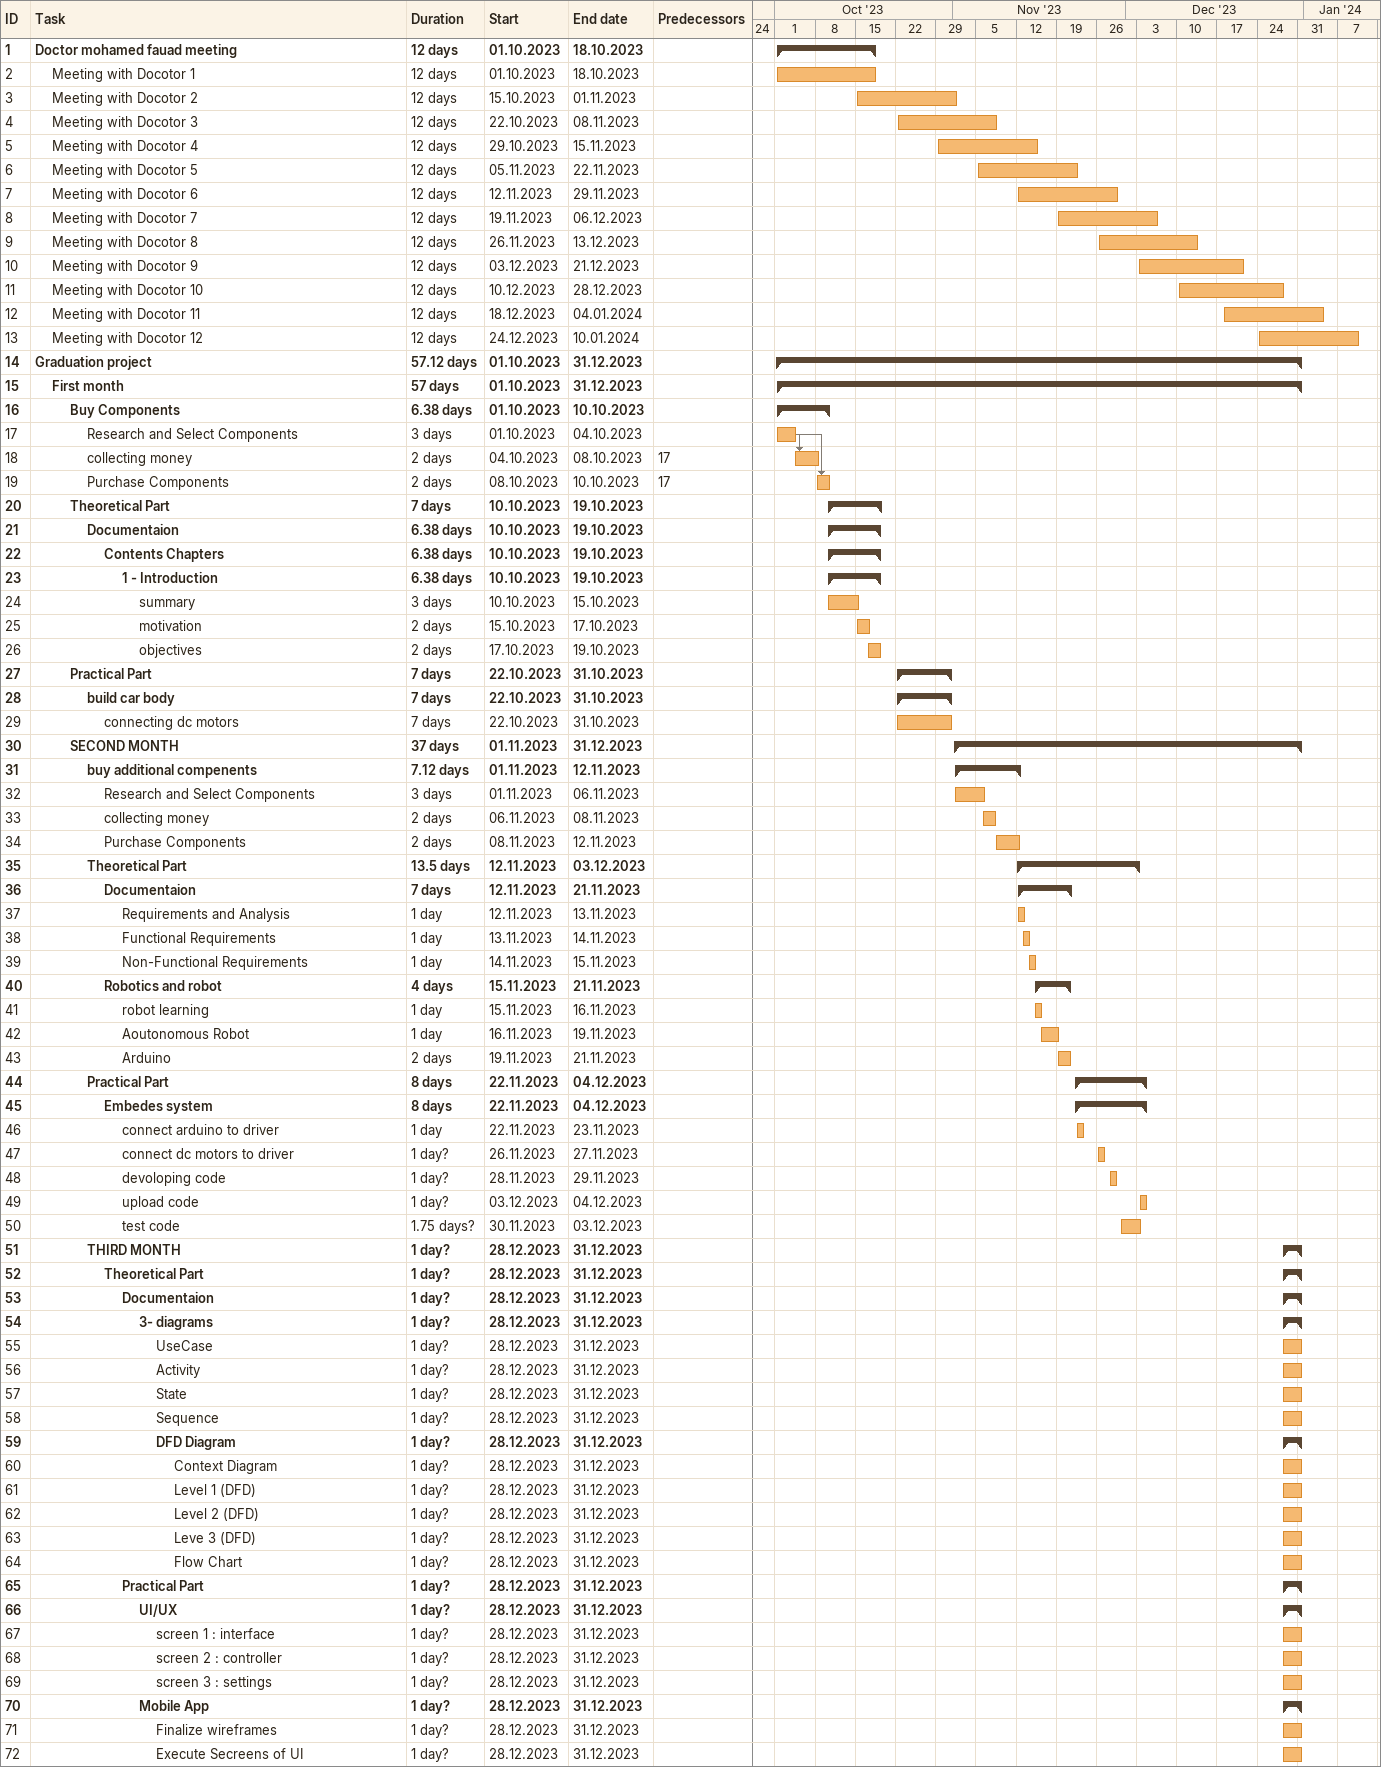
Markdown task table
| ID | Level | Task | Duration | Start | Finish | Predecessors |
|---|---|---|---|---|---|---|
| 1 | 1 | **Doctor mohamed fauad meeting** | 12d | 2023-10-01 | 2023-10-18 |  |
| 2 | 2 | Meeting with Docotor 1 | 12d | 2023-10-01 | 2023-10-18 |  |
| 3 | 2 | Meeting with Docotor 2 | 12d | 2023-10-15 | 2023-11-01 |  |
| 4 | 2 | Meeting with Docotor 3 | 12d | 2023-10-22 | 2023-11-08 |  |
| 5 | 2 | Meeting with Docotor 4 | 12d | 2023-10-29 | 2023-11-15 |  |
| 6 | 2 | Meeting with Docotor 5 | 12d | 2023-11-05 | 2023-11-22 |  |
| 7 | 2 | Meeting with Docotor 6 | 12d | 2023-11-12 | 2023-11-29 |  |
| 8 | 2 | Meeting with Docotor 7 | 12d | 2023-11-19 | 2023-12-06 |  |
| 9 | 2 | Meeting with Docotor 8 | 12d | 2023-11-26 | 2023-12-13 |  |
| 10 | 2 | Meeting with Docotor 9 | 12d | 2023-12-03 | 2023-12-21 |  |
| 11 | 2 | Meeting with Docotor 10 | 12d | 2023-12-10 | 2023-12-28 |  |
| 12 | 2 | Meeting with Docotor 11 | 12d | 2023-12-18 | 2024-01-04 |  |
| 13 | 2 | Meeting with Docotor 12 | 12d | 2023-12-24 | 2024-01-10 |  |
| 14 | 1 | **Graduation project** | 57.12d | 2023-10-01 | 2023-12-31 |  |
| 15 | 2 | **First month** | 57d | 2023-10-01 | 2023-12-31 |  |
| 16 | 3 | **Buy Components** | 6.38d | 2023-10-01 | 2023-10-10 |  |
| 17 | 4 | Research and Select Components | 3d | 2023-10-01 | 2023-10-04 |  |
| 18 | 4 | collecting money | 2d | 2023-10-04 | 2023-10-08 | 17 |
| 19 | 4 | Purchase Components | 2d | 2023-10-08 | 2023-10-10 | 17 |
| 20 | 3 | **Theoretical Part** | 7d | 2023-10-10 | 2023-10-19 |  |
| 21 | 4 | **Documentaion** | 6.38d | 2023-10-10 | 2023-10-19 |  |
| 22 | 5 | **Contents Chapters** | 6.38d | 2023-10-10 | 2023-10-19 |  |
| 23 | 6 | **1 - Introduction** | 6.38d | 2023-10-10 | 2023-10-19 |  |
| 24 | 7 | summary | 3d | 2023-10-10 | 2023-10-15 |  |
| 25 | 7 | motivation | 2d | 2023-10-15 | 2023-10-17 |  |
| 26 | 7 | objectives | 2d | 2023-10-17 | 2023-10-19 |  |
| 27 | 3 | **Practical Part** | 7d | 2023-10-22 | 2023-10-31 |  |
| 28 | 4 | **build car body** | 7d | 2023-10-22 | 2023-10-31 |  |
| 29 | 5 | connecting dc motors | 7d | 2023-10-22 | 2023-10-31 |  |
| 30 | 3 | **SECOND MONTH** | 37d | 2023-11-01 | 2023-12-31 |  |
| 31 | 4 | **buy additional compenents** | 7.12d | 2023-11-01 | 2023-11-12 |  |
| 32 | 5 | Research and Select Components | 3d | 2023-11-01 | 2023-11-06 |  |
| 33 | 5 | collecting money | 2d | 2023-11-06 | 2023-11-08 |  |
| 34 | 5 | Purchase Components | 2d | 2023-11-08 | 2023-11-12 |  |
| 35 | 4 | **Theoretical Part** | 13.5d | 2023-11-12 | 2023-12-03 |  |
| 36 | 5 | **Documentaion** | 7d | 2023-11-12 | 2023-11-21 |  |
| 37 | 6 | Requirements and Analysis | 1d | 2023-11-12 | 2023-11-13 |  |
| 38 | 6 | Functional Requirements | 1d | 2023-11-13 | 2023-11-14 |  |
| 39 | 6 | Non-Functional Requirements | 1d | 2023-11-14 | 2023-11-15 |  |
| 40 | 5 | **Robotics and robot** | 4d | 2023-11-15 | 2023-11-21 |  |
| 41 | 6 | robot learning | 1d | 2023-11-15 | 2023-11-16 |  |
| 42 | 6 | Aoutonomous Robot | 1d | 2023-11-16 | 2023-11-19 |  |
| 43 | 6 | Arduino | 2d | 2023-11-19 | 2023-11-21 |  |
| 44 | 4 | **Practical Part** | 8d | 2023-11-22 | 2023-12-04 |  |
| 45 | 5 | **Embedes system** | 8d | 2023-11-22 | 2023-12-04 |  |
| 46 | 6 | connect arduino to driver | 1d | 2023-11-22 | 2023-11-23 |  |
| 47 | 6 | connect dc motors to driver | 1d? | 2023-11-26 | 2023-11-27 |  |
| 48 | 6 | devoloping code | 1d? | 2023-11-28 | 2023-11-29 |  |
| 49 | 6 | upload code | 1d? | 2023-12-03 | 2023-12-04 |  |
| 50 | 6 | test code | 1.75d? | 2023-11-30 | 2023-12-03 |  |
| 51 | 4 | **THIRD MONTH** | 1d? | 2023-12-28 | 2023-12-31 |  |
| 52 | 5 | **Theoretical Part** | 1d? | 2023-12-28 | 2023-12-31 |  |
| 53 | 6 | **Documentaion** | 1d? | 2023-12-28 | 2023-12-31 |  |
| 54 | 7 | **3- diagrams** | 1d? | 2023-12-28 | 2023-12-31 |  |
| 55 | 8 | UseCase | 1d? | 2023-12-28 | 2023-12-31 |  |
| 56 | 8 | Activity | 1d? | 2023-12-28 | 2023-12-31 |  |
| 57 | 8 | State | 1d? | 2023-12-28 | 2023-12-31 |  |
| 58 | 8 | Sequence | 1d? | 2023-12-28 | 2023-12-31 |  |
| 59 | 8 | **DFD Diagram** | 1d? | 2023-12-28 | 2023-12-31 |  |
| 60 | 9 | Context Diagram | 1d? | 2023-12-28 | 2023-12-31 |  |
| 61 | 9 | Level 1 (DFD) | 1d? | 2023-12-28 | 2023-12-31 |  |
| 62 | 9 | Level 2 (DFD) | 1d? | 2023-12-28 | 2023-12-31 |  |
| 63 | 9 | Leve 3 (DFD) | 1d? | 2023-12-28 | 2023-12-31 |  |
| 64 | 9 | Flow Chart | 1d? | 2023-12-28 | 2023-12-31 |  |
| 65 | 6 | **Practical Part** | 1d? | 2023-12-28 | 2023-12-31 |  |
| 66 | 7 | **UI/UX** | 1d? | 2023-12-28 | 2023-12-31 |  |
| 67 | 8 | screen 1 : interface | 1d? | 2023-12-28 | 2023-12-31 |  |
| 68 | 8 | screen 2 : controller | 1d? | 2023-12-28 | 2023-12-31 |  |
| 69 | 8 | screen 3 : settings | 1d? | 2023-12-28 | 2023-12-31 |  |
| 70 | 7 | **Mobile App** | 1d? | 2023-12-28 | 2023-12-31 |  |
| 71 | 8 | Finalize wireframes | 1d? | 2023-12-28 | 2023-12-31 |  |
| 72 | 8 | Execute Secreens of UI | 1d? | 2023-12-28 | 2023-12-31 |  |
